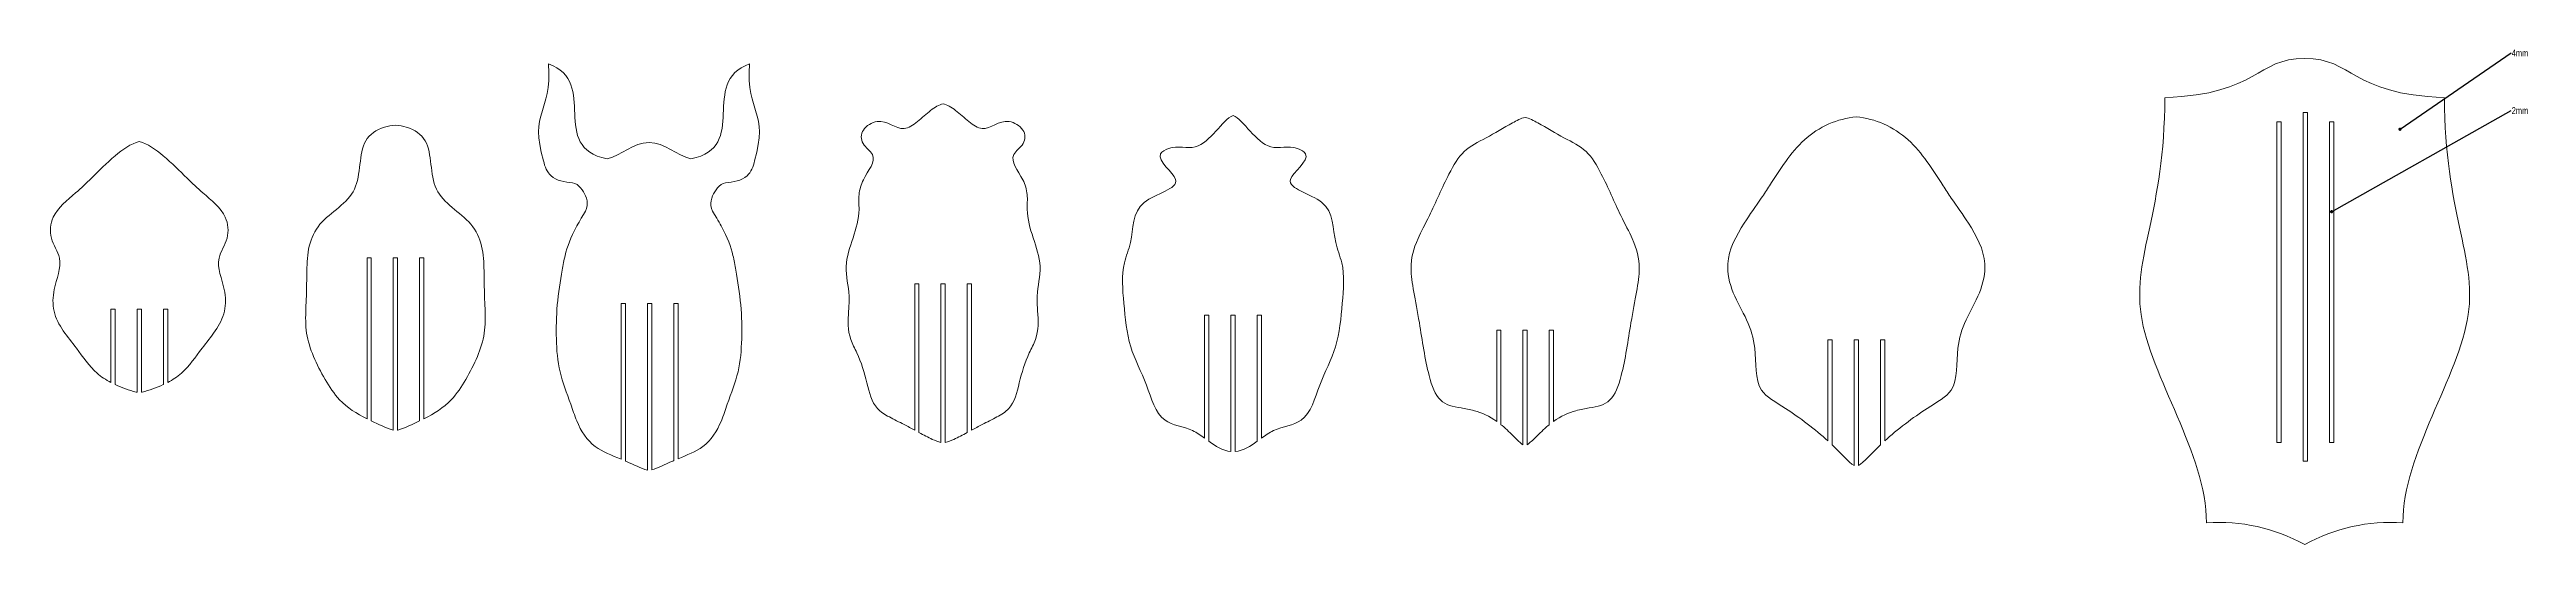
# Model space of a CAD drawing. Header units: millimetres. Extents: x -790 to 3917, y -2121 to 391.
# Drawn here: x 1607 to 3917, y -500 to -38 of the extents above; entities that cross this region are included whole.
import ezdxf

# ---------------------------------------------------------------- set-up
doc = ezdxf.new("R2010")
doc.units = ezdxf.units.MM
doc.layers.add('FORMAT', color=7, linetype='Continuous')
doc.styles.add('SLDTEXTSTYLE0', font='TXT', dxfattribs={"width": 0.75})
doc.dimstyles.new('SLDDIMSTYLE0', dxfattribs={"dimtxt": 0, "dimasz": 2.9972, "dimexe": 0, "dimexo": 0.0625, "dimgap": 0, "dimtad": 0, "dimtih": 1, "dimtoh": 1, "dimdec": 0, "dimrnd": 1e-09, "dimzin": 0, "dimdsep": 46, "dimtxsty": 'Standard', "dimblk1": 'DOT', "dimblk2": 'DOT', "dimsah": 1, "dimcen": 0.09, "dimadec": 0, "dimazin": 0, "dimtfac": 2.9972, "dimtdec": 0, "dimtofl": 0, "dimtmove": 0, "dimatfit": 3, "dimldrblk": 'DOT', "dimfxl": 1, "dimtolj": 1, "dimtzin": 0, "dimarcsym": 0})

# ---------------------------------------------------------------- blocks, each defined once
blk = doc.blocks.new('SW_NOTE_0')
at = {"layer": 'FORMAT', "color": 0, "insert": (0.5, 3.1), "char_height": 6.35, "attachment_point": 1, "style": 'SLDTEXTSTYLE0'}
blk.add_mtext('4mm', dxfattribs=at)
blk = doc.blocks.new('_DOT')
at = {"color": 0, "linetype": 'ByBlock', "lineweight": -2}
blk.add_line((-0.5, 0), (-1, 0), dxfattribs=at)
at = {"color": 0, "linetype": 'ByBlock', "const_width": 0.5}
blk.add_lwpolyline([(-0.25, 0, 1), (0.25, 0, 1)], format="xyb", close=True, dxfattribs=at)
blk = doc.blocks.new('SW_NOTE_1')
at = {"layer": 'FORMAT', "color": 0, "insert": (0.5, 3.2), "char_height": 6.35, "attachment_point": 1, "style": 'SLDTEXTSTYLE0'}
blk.add_mtext('2mm', dxfattribs=at)

msp = doc.modelspace()

# ---------------------------------------------------------------- linework, layer by layer
at = {"color": 7, "linetype": 'Continuous', "lineweight": 15}
for p, q in [((3688.4, -105.5), (3684.4, -105.5)), ((3684.4, -105.5), (3684.4, -404.6)), ((3688.4, -404.6), (3688.4, -105.5)), ((3708.9, -96.8), (3708.9, -422.1)), ((3712.9, -96.8), (3708.9, -96.8)), ((3712.9, -422.1), (3712.9, -96.8)), ((3733.4, -105.5), (3733.4, -404.6)), ((3737.4, -105.5), (3733.4, -105.5)), ((3737.4, -404.6), (3737.4, -105.5)), ((1907.1, -232.6), (1903.1, -232.6)), ((1903.1, -232.6), (1903.1, -382.6)), ((1907.1, -232.6), (1907.1, -384.6)), ((1931.6, -232.6), (1927.6, -232.6)), ((1927.6, -232.6), (1927.6, -393.2)), ((1931.6, -232.6), (1931.6, -393.2)), ((1952.1, -232.6), (1952.1, -384.6)), ((1956.1, -232.6), (1952.1, -232.6)), ((1956.1, -232.6), (1956.1, -382.6)), ((2144.2, -275.2), (2140.2, -275.2)), ((2140.2, -275.2), (2140.2, -420.4)), ((2144.2, -422.1), (2144.2, -275.2)), ((2168.7, -275.2), (2164.7, -275.2)), ((2164.7, -275.2), (2164.7, -430.5)), ((2168.7, -430.2), (2168.7, -275.2)), ((2193.2, -275.2), (2189.2, -275.2)), ((2189.2, -275.2), (2189.2, -421.6)), ((2193.2, -419.9), (2193.2, -275.2)), ((2413.9, -256.8), (2417.9, -256.8)), ((2413.9, -393.2), (2413.9, -256.8)), ((2417.9, -256.8), (2417.9, -395.4)), ((2438.4, -256.8), (2442.4, -256.8)), ((2438.4, -404.8), (2438.4, -256.8)), ((2442.4, -256.8), (2442.4, -404.8)), ((2462.9, -395.4), (2462.9, -256.8)), ((2462.9, -256.8), (2466.9, -256.8)), ((2466.9, -256.8), (2466.9, -393.2)), ((1664.2, -280.3), (1664.2, -348.7)), ((1668.2, -280.3), (1664.2, -280.3)), ((1668.2, -350.7), (1668.2, -280.3)), ((1688.7, -280.3), (1688.7, -357.8)), ((1692.7, -280.3), (1688.7, -280.3)), ((1692.7, -357.8), (1692.7, -280.3)), ((1713.2, -280.3), (1713.2, -350.7)), ((1717.2, -280.3), (1713.2, -280.3)), ((1717.2, -348.7), (1717.2, -280.3)), ((2688.3, -286.1), (2684.3, -286.1)), ((2684.3, -286.1), (2684.3, -400.6)), ((2688.3, -403.5), (2688.3, -286.1)), ((2712.8, -286.1), (2708.8, -286.1)), ((2708.8, -286.1), (2708.8, -413.2)), ((2712.8, -413.2), (2712.8, -286.1)), ((2737.3, -286.1), (2733.3, -286.1)), ((2733.3, -286.1), (2733.3, -403.5)), ((2737.3, -400.6), (2737.3, -286.1)), ((2956.7, -299.9), (2960.7, -299.9)), ((2956.7, -385.1), (2956.7, -299.9)), ((2960.7, -299.9), (2960.7, -388.1)), ((2981.2, -299.9), (2985.2, -299.9)), ((2981.2, -406.9), (2981.2, -299.9)), ((2985.2, -299.9), (2985.2, -406.9)), ((3005.7, -388.1), (3005.7, -299.9)), ((3005.7, -299.9), (3009.7, -299.9)), ((3009.7, -299.9), (3009.7, -385.1)), ((3265.6, -309.1), (3269.6, -309.1)), ((3265.6, -403.2), (3265.6, -309.1)), ((3269.6, -309.1), (3269.6, -406.9)), ((3290.1, -309.1), (3294.1, -309.1)), ((3290.1, -426.3), (3290.1, -309.1)), ((3294.1, -309.1), (3294.1, -426.3)), ((3314.6, -406.9), (3314.6, -309.1)), ((3314.6, -309.1), (3318.6, -309.1)), ((3318.6, -309.1), (3318.6, -403.2)), ((3684.4, -404.6), (3688.4, -404.6)), ((3733.4, -404.6), (3737.4, -404.6)), ((3708.9, -422.1), (3712.9, -422.1))]:
    msp.add_line(p, q, dxfattribs=at)
for points in [[(2067.8, -141.9), (2054, -95.6), (2075.7, -98.7), (2072.4, -51.5)], [(2072.4, -51.5), (2119.7, -68.3), (2072.1, -129.6), (2127, -140)], [(2205.2, -140), (2260.2, -129.6), (2212.5, -68.3), (2259.8, -51.5)], [(2259.8, -51.5), (2256.5, -98.7), (2278.2, -95.6), (2264.4, -141.9)], [(3579.8, -83.1), (3668.6, -79.5), (3664.6, -46.4), (3710.3, -46.4)], [(3710.3, -46.4), (3755.9, -46.4), (3752, -79.5), (3840.7, -83.1)], [(2127, -140), (2140.4, -137.4), (2151.3, -124.5), (2166.1, -125)], [(2166.1, -125), (2181, -124.5), (2191.8, -137.4), (2205.2, -140)], [(2708.8, -413.2), (2700.9, -412.4), (2694.6, -408.1), (2688.3, -403.5)], [(2733.3, -403.5), (2727.1, -408.1), (2720.8, -412.4), (2712.8, -413.2)], [(3290.1, -426.3), (3284.8, -422.8), (3278.4, -415.3), (3269.6, -406.9)], [(3314.6, -406.9), (3305.8, -415.3), (3299.4, -422.8), (3294.1, -426.3)], [(3710.3, -499.9), (3681.8, -484.4), (3651.3, -477.6), (3618.7, -479.6)], [(3801.9, -479.6), (3769.2, -477.6), (3738.7, -484.4), (3710.3, -499.9)]]:
    msp.add_open_spline(points, degree=3, dxfattribs=at)
for points, knots in [([(2413.9, -393.2), (2410.7, -391.5), (2402.7, -387.2), (2389.8, -381), (2374.3, -371.3), (2370, -349.5), (2362.6, -325), (2351.1, -304.6), (2351.8, -286.6), (2353.6, -263.5), (2347, -240.3), (2356.9, -213.7), (2363, -191.9), (2361.1, -173.5), (2366.6, -154.8), (2381.7, -139), (2363.6, -126.6), (2363.3, -112.5), (2384.8, -99.4), (2399.7, -117.1), (2416.6, -105.8), (2428.9, -94.1), (2436.6, -89.8), (2440.4, -88.7)], [0.3795394, 0.3795394, 0.3795394, 0.3795394, 0.390625, 0.40625, 0.421875, 0.453125, 0.484375, 0.5, 0.53125, 0.546875, 0.578125, 0.609375, 0.640625, 0.65625, 0.671875, 0.703125, 0.71875, 0.734375, 0.75, 0.78125, 0.796875, 0.8125, 0.828111, 0.828111, 0.828111, 0.828111]), ([(2440.4, -88.7), (2444.2, -89.8), (2452, -94.1), (2464.2, -105.8), (2481.1, -117.1), (2496, -99.4), (2517.5, -112.5), (2517.2, -126.6), (2499.1, -139), (2514.2, -154.8), (2519.7, -173.5), (2517.8, -191.9), (2524, -213.7), (2533.8, -240.3), (2527.2, -263.5), (2529, -286.6), (2529.7, -304.6), (2518.2, -325), (2510.8, -349.5), (2506.5, -371.3), (2491, -381), (2478.1, -387.2), (2470.1, -391.5), (2466.9, -393.2)], [0.171889, 0.171889, 0.171889, 0.171889, 0.1875, 0.203125, 0.21875, 0.25, 0.265625, 0.28125, 0.296875, 0.328125, 0.34375, 0.359375, 0.390625, 0.421875, 0.453125, 0.46875, 0.5, 0.515625, 0.546875, 0.578125, 0.59375, 0.609375, 0.6204606, 0.6204606, 0.6204606, 0.6204606]), ([(3618.7, -479.6), (3618.7, -415.4), (3517.5, -276.9), (3579.8, -189.1), (3579.8, -83.1)], [0, 0, 0, 0, 0.518408, 1, 1, 1, 1]), ([(3840.7, -83.1), (3840.7, -189.1), (3903, -276.9), (3801.9, -415.4), (3801.9, -479.6)], [0, 0, 0, 0, 0.481592, 1, 1, 1, 1]), ([(1903.1, -382.6), (1893.5, -377.8), (1878.3, -368.5), (1863.7, -346.1), (1852.5, -324.5), (1845.6, -302.9), (1845.8, -283.8), (1846.8, -264.3), (1846.8, -244.6), (1847.8, -221.3), (1857.5, -200), (1877.5, -185.6), (1893.5, -169.8), (1896.5, -145.1), (1899.5, -121.4), (1913.6, -111.5), (1926, -109), (1929.6, -108.6)], [0.4098501, 0.4098501, 0.4098501, 0.4098501, 0.453125, 0.484375, 0.515625, 0.546875, 0.578125, 0.59375, 0.625, 0.65625, 0.6875, 0.71875, 0.75, 0.78125, 0.8125, 0.84375, 0.8555442, 0.8555442, 0.8555442, 0.8555442]), ([(1929.6, -108.6), (1933.2, -109), (1945.6, -111.5), (1959.8, -121.4), (1962.7, -145.1), (1965.7, -169.8), (1981.7, -185.6), (2001.7, -200), (2011.4, -221.3), (2012.4, -244.6), (2012.4, -264.3), (2013.4, -283.8), (2013.6, -302.9), (2006.7, -324.5), (1995.5, -346.1), (1980.9, -368.5), (1965.7, -377.8), (1956.1, -382.6)], [0.1444558, 0.1444558, 0.1444558, 0.1444558, 0.15625, 0.1875, 0.21875, 0.25, 0.28125, 0.3125, 0.34375, 0.375, 0.40625, 0.421875, 0.453125, 0.484375, 0.515625, 0.546875, 0.5901499, 0.5901499, 0.5901499, 0.5901499]), ([(2684.3, -400.6), (2680.8, -398), (2669.4, -390.2), (2640.6, -387.6), (2631, -349), (2612.6, -315.8), (2609.1, -276), (2606, -242.4), (2618.9, -212.6), (2615.1, -176.3), (2676, -165.7), (2634.5, -139), (2656.3, -126.3), (2683.6, -137), (2700.9, -103.6), (2710.8, -99.7)], [0.2163146, 0.2163146, 0.2163146, 0.2163146, 0.2316067, 0.2639325, 0.3073466, 0.3532102, 0.4013842, 0.445975, 0.4689992, 0.5156554, 0.5583692, 0.5909829, 0.6018214, 0.6311334, 0.6849771, 0.6849771, 0.6849771, 0.6849771]), ([(2710.8, -99.7), (2720.7, -103.6), (2738.1, -137), (2765.3, -126.3), (2787.1, -139), (2745.7, -165.7), (2806.6, -176.3), (2802.8, -212.6), (2815.7, -242.4), (2812.6, -276), (2809.1, -315.8), (2790.7, -349), (2781.1, -387.6), (2752.3, -390.2), (2740.9, -398), (2737.3, -400.6)], [0.1813397, 0.1813397, 0.1813397, 0.1813397, 0.2351834, 0.2644954, 0.2753339, 0.3079476, 0.3506615, 0.3973176, 0.4203418, 0.4649326, 0.5131067, 0.5589702, 0.6023844, 0.6347101, 0.6500022, 0.6500022, 0.6500022, 0.6500022]), ([(2956.7, -385.1), (2949.9, -380.3), (2938.3, -374.9), (2919, -371.9), (2902.5, -368.5), (2891.5, -339.8), (2885.6, -296.8), (2879, -263.1), (2875.2, -238.1), (2880.5, -218.7), (2895.8, -190.4), (2909.9, -157.2), (2925.1, -131.1), (2946.3, -121.4), (2967.3, -108.6), (2979.3, -102.3), (2983.2, -101.4)], [0.1625018, 0.1625018, 0.1625018, 0.1625018, 0.1875, 0.203125, 0.234375, 0.265625, 0.3125, 0.34375, 0.375, 0.421875, 0.453125, 0.5, 0.53125, 0.5625, 0.59375, 0.6090224, 0.6090224, 0.6090224, 0.6090224]), ([(2983.2, -101.4), (2987.2, -102.3), (2999.2, -108.6), (3020.1, -121.4), (3041.4, -131.1), (3056.6, -157.2), (3070.6, -190.4), (3086, -218.7), (3091.2, -238.1), (3087.5, -263.1), (3080.9, -296.8), (3075, -339.8), (3064, -368.5), (3047.5, -371.9), (3028.2, -374.9), (3016.6, -380.3), (3009.7, -385.1)], [0.3909776, 0.3909776, 0.3909776, 0.3909776, 0.40625, 0.4375, 0.46875, 0.5, 0.546875, 0.578125, 0.625, 0.65625, 0.6875, 0.734375, 0.765625, 0.796875, 0.8125, 0.8374982, 0.8374982, 0.8374982, 0.8374982]), ([(3265.6, -403.2), (3254, -392.7), (3228.3, -373.1), (3195.6, -355.8), (3200.4, -320.5), (3191, -290.2), (3175.8, -265.7), (3168.6, -232.8), (3184.5, -203.7), (3201, -180.6), (3213.8, -161.3), (3225.8, -142.2), (3242.8, -121.5), (3265.2, -106.5), (3283.2, -101.8), (3292.1, -101)], [0.1909325, 0.1909325, 0.1909325, 0.1909325, 0.234375, 0.265625, 0.3125, 0.34375, 0.375, 0.40625, 0.453125, 0.484375, 0.5, 0.53125, 0.5625, 0.59375, 0.6228264, 0.6228264, 0.6228264, 0.6228264]), ([(3292.1, -101), (3301, -101.8), (3319, -106.5), (3341.4, -121.5), (3358.4, -142.2), (3370.5, -161.3), (3383.2, -180.6), (3399.8, -203.7), (3415.6, -232.8), (3408.4, -265.7), (3393.3, -290.2), (3383.9, -320.5), (3388.6, -355.8), (3355.9, -373.1), (3330.2, -392.7), (3318.6, -403.2)], [0.3771736, 0.3771736, 0.3771736, 0.3771736, 0.40625, 0.4375, 0.46875, 0.5, 0.515625, 0.546875, 0.59375, 0.625, 0.65625, 0.6875, 0.734375, 0.765625, 0.8090675, 0.8090675, 0.8090675, 0.8090675]), ([(1664.2, -348.7), (1659.5, -346.3), (1646.8, -337.9), (1634.4, -319.2), (1619.3, -301), (1609.4, -282.7), (1610.4, -258.5), (1621.3, -235.5), (1606.3, -214.6), (1608.7, -190.1), (1629.4, -174.1), (1648.4, -156), (1666, -138.1), (1682.9, -125.9), (1690.7, -123.8)], [0.4601387, 0.4601387, 0.4601387, 0.4601387, 0.484375, 0.53125, 0.5625, 0.59375, 0.625, 0.671875, 0.703125, 0.734375, 0.78125, 0.8125, 0.859375, 0.8993022, 0.8993022, 0.8993022, 0.8993022]), ([(1690.7, -123.8), (1698.4, -125.9), (1715.3, -138.1), (1732.9, -156), (1751.9, -174.1), (1772.6, -190.1), (1775, -214.6), (1760, -235.5), (1770.9, -258.5), (1771.9, -282.7), (1762, -301), (1746.9, -319.2), (1734.5, -337.9), (1721.8, -346.3), (1717.2, -348.7)], [0.1006978, 0.1006978, 0.1006978, 0.1006978, 0.140625, 0.1875, 0.21875, 0.265625, 0.296875, 0.328125, 0.375, 0.40625, 0.4375, 0.46875, 0.515625, 0.5398613, 0.5398613, 0.5398613, 0.5398613]), ([(2094.8, -162.4), (2087.6, -161.8), (2074.4, -159.8), (2068.7, -147.3), (2067.8, -141.9)], [0.44846489, 0.44846489, 0.44846489, 0.44846489, 0.46875, 0.48317101, 0.48317101, 0.48317101, 0.48317101]), ([(2264.4, -141.9), (2263.6, -147.3), (2257.8, -159.8), (2244.6, -161.8), (2237.4, -162.4)], [0.51682899, 0.51682899, 0.51682899, 0.51682899, 0.53125, 0.55153511, 0.55153511, 0.55153511, 0.55153511]), ([(2102.9, -195.5), (2109.7, -185.9), (2109.2, -176.6), (2100.9, -163.7), (2094.8, -162.4)], [0, 0, 0, 0, 0.54736, 1, 1, 1, 1]), ([(2237.4, -162.4), (2231.4, -163.7), (2223, -176.6), (2222.5, -185.9), (2229.3, -195.5)], [0, 0, 0, 0, 0.45264, 1, 1, 1, 1]), ([(2140.2, -420.4), (2131.6, -416.8), (2112.3, -409.5), (2100.1, -390.2), (2091.4, -363.5), (2081.5, -339.1), (2079.2, -308.1), (2079.8, -277), (2084.2, -248.2), (2088.5, -225.5), (2093.2, -212.7), (2101.5, -198), (2102.9, -195.5)], [0.1455577, 0.1455577, 0.1455577, 0.1455577, 0.171875, 0.203125, 0.21875, 0.25, 0.28125, 0.3125, 0.34375, 0.359375, 0.390625, 0.3968907, 0.3968907, 0.3968907, 0.3968907]), ([(2229.3, -195.5), (2230.8, -198), (2239.1, -212.7), (2243.7, -225.5), (2248, -248.2), (2252.4, -277), (2253, -308.1), (2250.7, -339.1), (2240.8, -363.5), (2232.1, -390.2), (2220.1, -409.2), (2201.4, -416.5), (2193.2, -419.9)], [0.6031093, 0.6031093, 0.6031093, 0.6031093, 0.609375, 0.640625, 0.65625, 0.6875, 0.71875, 0.75, 0.78125, 0.796875, 0.828125, 0.8532233, 0.8532233, 0.8532233, 0.8532233]), ([(1688.7, -357.8), (1688.4, -357.8), (1681.4, -356.1), (1674.5, -353.7), (1668.2, -350.7), (1668.2, -350.7)], [0.42079648, 0.42079648, 0.42079648, 0.42079648, 0.421875, 0.453125, 0.45332003, 0.45332003, 0.45332003, 0.45332003]), ([(1713.2, -350.7), (1713.1, -350.7), (1706.9, -353.7), (1699.9, -356.1), (1692.9, -357.8), (1692.7, -357.8)], [0.54667997, 0.54667997, 0.54667997, 0.54667997, 0.546875, 0.578125, 0.57920352, 0.57920352, 0.57920352, 0.57920352]), ([(1927.6, -393.2), (1927.5, -393.2), (1920.6, -390.9), (1913.7, -387.8), (1907.1, -384.6)], [0.37469572, 0.37469572, 0.37469572, 0.37469572, 0.375, 0.40392488, 0.40392488, 0.40392488, 0.40392488]), ([(1952.1, -384.6), (1945.5, -387.8), (1938.6, -390.9), (1931.7, -393.2), (1931.6, -393.2)], [0.59607512, 0.59607512, 0.59607512, 0.59607512, 0.625, 0.62530428, 0.62530428, 0.62530428, 0.62530428]), ([(2981.2, -406.9), (2978.8, -405), (2972.7, -399.3), (2965.6, -392), (2961.1, -388.4), (2960.7, -388.1)], [0.12930096, 0.12930096, 0.12930096, 0.12930096, 0.140625, 0.15625, 0.15755815, 0.15755815, 0.15755815, 0.15755815]), ([(3005.7, -388.1), (3005.4, -388.4), (3000.9, -392), (2993.8, -399.3), (2987.7, -405), (2985.2, -406.9)], [0.84244185, 0.84244185, 0.84244185, 0.84244185, 0.84375, 0.859375, 0.87069904, 0.87069904, 0.87069904, 0.87069904]), ([(2438.4, -404.8), (2435.8, -404.1), (2429.4, -401.7), (2422.3, -397.7), (2417.9, -395.4)], [0.34803364, 0.34803364, 0.34803364, 0.34803364, 0.359375, 0.37487095, 0.37487095, 0.37487095, 0.37487095]), ([(2462.9, -395.4), (2458.5, -397.7), (2451.4, -401.7), (2445, -404.1), (2442.4, -404.8)], [0.62512905, 0.62512905, 0.62512905, 0.62512905, 0.640625, 0.65196636, 0.65196636, 0.65196636, 0.65196636]), ([(2164.7, -430.5), (2158.3, -428.8), (2151.6, -425.3), (2144.5, -422.2), (2144.2, -422.1)], [0.11938726, 0.11938726, 0.11938726, 0.11938726, 0.140625, 0.14146948, 0.14146948, 0.14146948, 0.14146948]), ([(2189.2, -421.6), (2188.5, -421.9), (2181.4, -424.9), (2174.7, -428.4), (2168.7, -430.2)], [0.85729824, 0.85729824, 0.85729824, 0.85729824, 0.859375, 0.87928123, 0.87928123, 0.87928123, 0.87928123])]:
    msp.add_open_spline(points, degree=3, knots=knots, dxfattribs=at)

# ---------------------------------------------------------------- block references
at = {"layer": 'FORMAT'}
for name, p in [('SW_NOTE_0', (3902.9, -41.3)), ('SW_NOTE_1', (3902.9, -95.1))]:
    msp.add_blockref(name, p, dxfattribs=at)

# ---------------------------------------------------------------- leaders
for points in [[(3799.2, -112.5), (3902.9, -41.3)], [(3735.4, -189.4), (3902.9, -95.1)]]:
    msp.add_leader(points, dimstyle='SLDDIMSTYLE0', dxfattribs=at)

doc.saveas('drawing.dxf')
